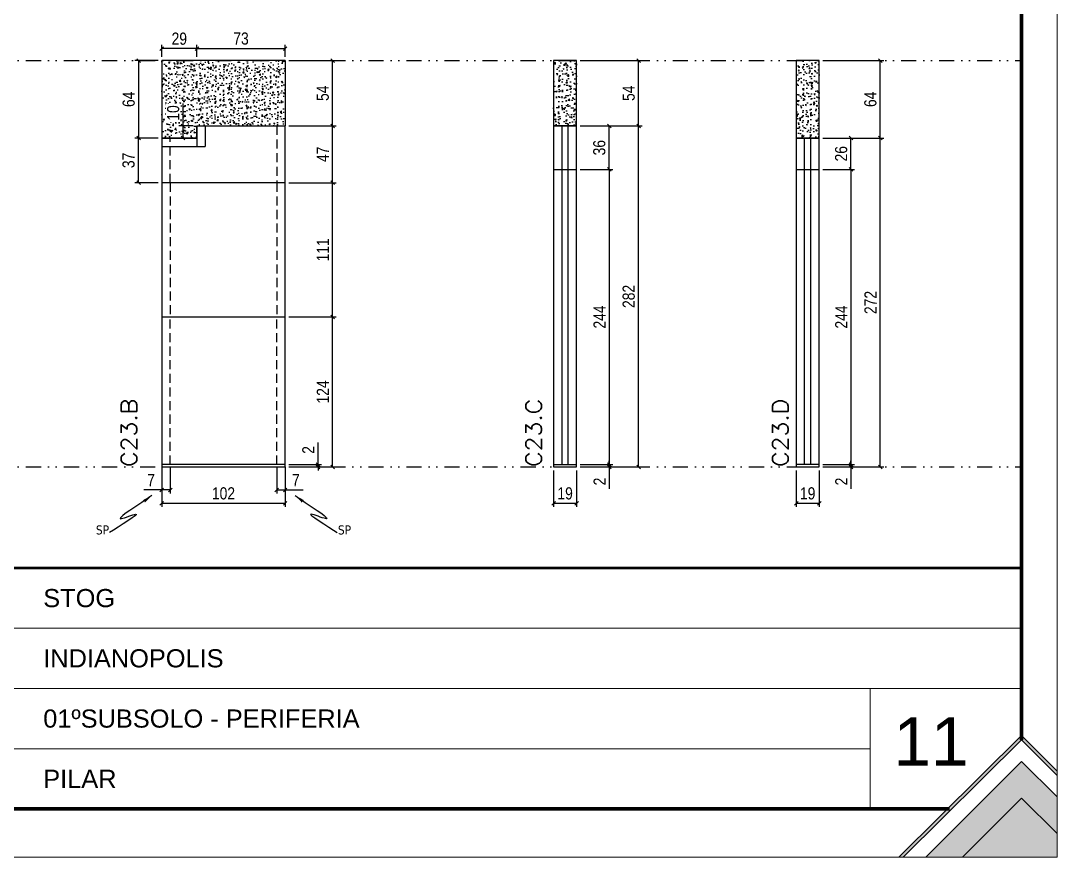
# Model space of a CAD drawing. Extents: x 71 to 6311, y -2991 to 2643.
# Drawn here: x 3870 to 4726, y -1841 to -1150 of the extents above; entities that cross this region are included whole.
import ezdxf
from ezdxf.enums import TextEntityAlignment as Align

# ---------------------------------------------------------------- set-up
doc = ezdxf.new("R2010")
doc.units = 0
for name, pattern in [('CONTINUO', [0]), ('DIVIDE2', [0.625, 0.25, -0.125, 0, -0.125, 0, -0.125]), ('HIDDEN', [0.375, 0.25, -0.125])]:
    doc.linetypes.add(name, pattern=pattern)
for name, color, linetype in [('00 - FELIPE', 2, 'Continuous'), ('COTA', 241, 'Continuous'), ('Nível', 160, 'Continuous'), ('Painéis', 200, 'Continuous'), ('SARR_2.2x7', 40, 'Continuous'), ('TEXTO', 3, 'Continuous')]:
    doc.layers.add(name, color=color, linetype=linetype)
doc.layers.add('Folhas', color=255, linetype='Continuous', lineweight=9)
doc.layers.add('Texto Seção', color=7, linetype='Continuous', lineweight=15)
doc.styles.add('ARIAL', font='arial.ttf')
doc.styles.add('COTA TECNICA', font='techl___.ttf', dxfattribs={"height": 10})
doc.styles.add('COTA TECNICA-50', font='techl___.ttf', dxfattribs={"height": 10})
doc.styles.add('REGUA-120', font='ROMANS.shx', dxfattribs={"height": 15})
doc.styles.get("Standard").update_dxf_attribs({"font": 'arial.ttf'})
doc.dimstyles.new('COTA PAINEL-50', dxfattribs={"dimtxt": 10, "dimasz": 3, "dimexe": 3, "dimexo": 3, "dimgap": 3, "dimtad": 1, "dimdec": 1, "dimzin": 9, "dimdsep": 46, "dimtxsty": 'COTA TECNICA-50', "dimblk1": 'OBLIQUE', "dimblk2": 'OBLIQUE', "dimsah": 1, "dimcen": 0.9, "dimclrd": 4, "dimclre": 4, "dimclrt": 240, "dimadec": 1, "dimazin": 3, "dimtfac": 1, "dimtdec": 1, "dimtmove": 0, "dimatfit": 3, "dimfxl": 1, "dimtolj": 1, "dimtzin": 12, "dimarcsym": 0})
doc.dimstyles.new('PAINEL', dxfattribs={"dimtxt": 10, "dimasz": 3, "dimexe": 3, "dimexo": 3, "dimgap": 3, "dimtad": 1, "dimdec": 1, "dimzin": 12, "dimdsep": 46, "dimtxsty": 'COTA TECNICA', "dimblk1": 'OBLIQUE', "dimblk2": 'OBLIQUE', "dimsah": 1, "dimcen": 0.9, "dimclrd": 4, "dimclre": 4, "dimclrt": 240, "dimadec": 1, "dimazin": 3, "dimtfac": 1, "dimtdec": 1, "dimtmove": 0, "dimatfit": 3, "dimfxl": 1, "dimtolj": 1, "dimtzin": 12, "dimarcsym": 0})
doc.dimstyles.new('PAINEL-NOVA', dxfattribs={"dimtxt": 10, "dimasz": 3, "dimexe": 3, "dimexo": 3, "dimgap": 3, "dimtad": 1, "dimdec": 1, "dimzin": 12, "dimdsep": 46, "dimtxsty": 'COTA TECNICA', "dimblk1": 'OBLIQUE', "dimblk2": 'OBLIQUE', "dimsah": 1, "dimcen": 0.9, "dimclrd": 4, "dimclre": 4, "dimclrt": 240, "dimadec": 1, "dimazin": 3, "dimtfac": 1, "dimtdec": 1, "dimtix": 1, "dimtmove": 0, "dimatfit": 3, "dimfxl": 1, "dimtolj": 1, "dimtzin": 12, "dimarcsym": 0})
doc.dimstyles.get("Standard").update_dxf_attribs({"dimtxt": 0.18, "dimasz": 0.18, "dimexe": 0.18, "dimexo": 0.0625, "dimgap": 0.09, "dimtad": 0, "dimtih": 1, "dimtoh": 1, "dimdec": 4, "dimzin": 0, "dimdsep": 46, "dimtxsty": 'Standard', "dimcen": 0.09, "dimadec": 0, "dimazin": 0, "dimtfac": 1, "dimtdec": 4, "dimtofl": 0, "dimtmove": 0, "dimatfit": 3, "dimfxl": 1, "dimtolj": 1, "dimtzin": 0, "dimarcsym": 0})

# ---------------------------------------------------------------- blocks, each defined once
blk = doc.blocks.new('9999999999')
at = {"transparency": 33554687}
h = blk.add_hatch(color=30, dxfattribs=at)
h.dxf.hatch_style = 1
h.paths.add_polyline_path([(1357.72, 0), (1354.03, 0), (1455.46, 100.67), (1485, 71.32), (1485, 67.65), (1455.46, 97.01)])
at = {"true_color": 0x000000, "transparency": 33554687}
h = blk.add_hatch(color=18, dxfattribs=at)
h.dxf.hatch_style = 1
h.paths.add_polyline_path([(1406.56, 0), (1376.24, 0), (1455.46, 79.22), (1485, 49.87), (1485, 19.64), (1455.51, 48.94)])
at = {"true_color": 0xff7f00, "transparency": 33554687}
h = blk.add_hatch(color=30, dxfattribs=at)
h.dxf.hatch_style = 1
h.paths.add_polyline_path([(1485, 19.64), (1485, 0), (1406.56, 0), (1455.51, 48.94)])
at = {"color": 30, "linetype": 'CONTINUO'}
for p, q in [((396.92, 189.43), (1455.46, 189.43)), ((396.92, 139.62), (1455.46, 139.62)), ((1330.41, 139.62), (1330.41, 40)), ((396.92, 89.81), (1330.41, 89.81))]:
    blk.add_line(p, q, dxfattribs=at)
at = {"color": 30, "linetype": 'CONTINUO', "const_width": 2}
blk.add_lwpolyline([(1455.46, 97.01), (1455.46, 239.24), (50, 239.24), (50, 40), (1396.18, 40)], dxfattribs=at)
at = {"color": 30, "transparency": 33554687}
for points in [[(1485, 71.32), (1455.46, 100.67), (1354.03, 0)], [(1485, 67.65), (1455.46, 97.01), (1357.72, 0)], [(1376.24, 0), (1455.46, 79.22), (1485, 49.87)], [(1406.56, 0), (1455.51, 48.94), (1485, 19.64)]]:
    blk.add_lwpolyline(points, dxfattribs=at)
at = {"layer": 'Folhas'}
blk.add_lwpolyline([(0, 0), (1485, 0), (1485, 1050), (0, 1050)], close=True, dxfattribs=at)
at = {"layer": 'Folhas', "color": 30, "const_width": 3}
for points in [[(1396.18, 1010), (50, 1010), (50, 40), (1396.18, 40)], [(1455.46, 97.01), (1455.46, 952.99)]]:
    blk.add_lwpolyline(points, dxfattribs=at)
at = {"layer": 'TEXTO', "color": 7, "linetype": 'Continuous', "ltscale": 5, "style": 'ARIAL'}
for s, p in [('STOG', (646.92, 214.34)), ('INDIANOPOLIS', (646.92, 164.53)), ('01ºSUBSOLO - PERIFERIA', (646.92, 114.72)), ('PILAR', (646.92, 64.91))]:
    blk.add_text(s, height=15, dxfattribs=at).set_placement(p, align=Align.MIDDLE_LEFT)
blk = doc.blocks.new('_Oblique')
at = {"color": 0, "linetype": 'ByBlock', "lineweight": -2}
blk.add_line((-0.5, -0.5), (0.5, 0.5), dxfattribs=at)
blk = doc.blocks.new('*D273')
at = {"layer": 'COTA', "color": 4, "linetype": 'Continuous', "lineweight": -2, "ltscale": 30, "transparency": 16777216}
for p, q in [((4332.23, -1272.71), (4359.22, -1272.71)), ((4356.22, -1272.71), (4356.22, -1516.71)), ((4332.23, -1516.71), (4359.22, -1516.71))]:
    blk.add_line(p, q, dxfattribs=at)
at = {"layer": 'Defpoints', "color": 0, "linetype": 'Continuous', "ltscale": 30, "transparency": 16777216}
for p in [(4329.23, -1272.71), (4329.23, -1516.71), (4356.22, -1516.71)]:
    blk.add_point(p, dxfattribs=at)
at = {"layer": 'COTA', "color": 4, "linetype": 'Continuous', "lineweight": -2, "ltscale": 30, "transparency": 16777216, "xscale": 3, "yscale": 3, "zscale": 3}
for p, rotation in [((4356.22, -1272.71), 90), ((4356.22, -1516.71), 270)]:
    blk.add_blockref('_Oblique', p, dxfattribs=dict(at, rotation=rotation))
at = {"layer": 'COTA', "color": 240, "linetype": 'Continuous', "ltscale": 30, "transparency": 16777216, "insert": (4348.15, -1394.71), "char_height": 10, "attachment_point": 5, "rotation": 90, "style": 'COTA TECNICA'}
blk.add_mtext('\\A1;244', dxfattribs=at)
blk = doc.blocks.new('*D274')
at = {"layer": 'COTA', "color": 4, "linetype": 'Continuous', "lineweight": -2, "ltscale": 30, "transparency": 16777216}
for p, q in [((4332.23, -1236.71), (4359.22, -1236.71)), ((4356.22, -1272.71), (4356.22, -1236.71)), ((4332.23, -1272.71), (4359.22, -1272.71))]:
    blk.add_line(p, q, dxfattribs=at)
at = {"layer": 'Defpoints', "color": 0, "linetype": 'Continuous', "ltscale": 30, "transparency": 16777216}
for p in [(4329.23, -1236.71), (4356.22, -1236.71), (4329.23, -1272.71)]:
    blk.add_point(p, dxfattribs=at)
at = {"layer": 'COTA', "color": 4, "linetype": 'Continuous', "lineweight": -2, "ltscale": 30, "transparency": 16777216, "xscale": 3, "yscale": 3, "zscale": 3}
for p, rotation in [((4356.22, -1236.71), 90), ((4356.22, -1272.71), 270)]:
    blk.add_blockref('_Oblique', p, dxfattribs=dict(at, rotation=rotation))
at = {"layer": 'COTA', "color": 240, "linetype": 'Continuous', "ltscale": 30, "transparency": 16777216, "insert": (4348, -1254.71), "char_height": 10, "attachment_point": 5, "rotation": 90, "style": 'COTA TECNICA'}
blk.add_mtext('\\A1;36', dxfattribs=at)
blk = doc.blocks.new('*D275')
at = {"layer": 'COTA', "color": 4, "linetype": 'Continuous', "lineweight": -2, "ltscale": 30, "transparency": 16777216}
for p, q in [((4532.7, -1272.71), (4558.99, -1272.71)), ((4555.99, -1272.71), (4555.99, -1516.71)), ((4532.7, -1516.71), (4558.99, -1516.71))]:
    blk.add_line(p, q, dxfattribs=at)
at = {"layer": 'Defpoints', "color": 0, "linetype": 'Continuous', "ltscale": 30, "transparency": 16777216}
for p in [(4529.7, -1272.71), (4529.7, -1516.71), (4555.99, -1516.71)]:
    blk.add_point(p, dxfattribs=at)
at = {"layer": 'COTA', "color": 4, "linetype": 'Continuous', "lineweight": -2, "ltscale": 30, "transparency": 16777216, "xscale": 3, "yscale": 3, "zscale": 3}
for p, rotation in [((4555.99, -1272.71), 90), ((4555.99, -1516.71), 270)]:
    blk.add_blockref('_Oblique', p, dxfattribs=dict(at, rotation=rotation))
at = {"layer": 'COTA', "color": 240, "linetype": 'Continuous', "ltscale": 30, "transparency": 16777216, "insert": (4547.91, -1394.71), "char_height": 10, "attachment_point": 5, "rotation": 90, "style": 'COTA TECNICA'}
blk.add_mtext('\\A1;244', dxfattribs=at)
blk = doc.blocks.new('*D276')
at = {"layer": 'COTA', "color": 4, "linetype": 'Continuous', "lineweight": -2, "ltscale": 30, "transparency": 16777216}
for p, q in [((4532.7, -1246.71), (4558.99, -1246.71)), ((4555.99, -1272.71), (4555.99, -1246.71)), ((4532.7, -1272.71), (4558.99, -1272.71))]:
    blk.add_line(p, q, dxfattribs=at)
at = {"layer": 'Defpoints', "color": 0, "linetype": 'Continuous', "ltscale": 30, "transparency": 16777216}
for p in [(4529.7, -1246.71), (4555.99, -1246.71), (4529.7, -1272.71)]:
    blk.add_point(p, dxfattribs=at)
at = {"layer": 'COTA', "color": 4, "linetype": 'Continuous', "lineweight": -2, "ltscale": 30, "transparency": 16777216, "xscale": 3, "yscale": 3, "zscale": 3}
for p, rotation in [((4555.99, -1246.71), 90), ((4555.99, -1272.71), 270)]:
    blk.add_blockref('_Oblique', p, dxfattribs=dict(at, rotation=rotation))
at = {"layer": 'COTA', "color": 240, "linetype": 'Continuous', "ltscale": 30, "transparency": 16777216, "insert": (4547.88, -1259.71), "char_height": 10, "attachment_point": 5, "rotation": 90, "style": 'COTA TECNICA'}
blk.add_mtext('\\A1;26', dxfattribs=at)
blk = doc.blocks.new('*D283')
at = {"layer": 'COTA', "color": 4, "linetype": 'Continuous', "lineweight": -2, "ltscale": 30, "transparency": 16777216}
for p, q in [((4115.49, -1516.71), (4115.49, -1498.6)), ((4091.35, -1516.71), (4118.49, -1516.71)), ((4091.35, -1518.71), (4118.49, -1518.71)), ((4115.49, -1518.71), (4115.49, -1516.71)), ((4115.49, -1518.71), (4115.49, -1521.71))]:
    blk.add_line(p, q, dxfattribs=at)
at = {"layer": 'Defpoints', "color": 0, "linetype": 'Continuous', "ltscale": 30, "transparency": 16777216}
for p in [(4088.35, -1516.71), (4088.35, -1518.71), (4115.49, -1516.71)]:
    blk.add_point(p, dxfattribs=at)
at = {"layer": 'COTA', "color": 4, "linetype": 'Continuous', "lineweight": -2, "ltscale": 30, "transparency": 16777216, "xscale": 3, "yscale": 3, "zscale": 3}
for p, rotation in [((4115.49, -1516.71), 270), ((4115.49, -1518.71), 90)]:
    blk.add_blockref('_Oblique', p, dxfattribs=dict(at, rotation=rotation))
at = {"layer": 'COTA', "color": 240, "linetype": 'Continuous', "ltscale": 30, "transparency": 16777216, "insert": (4107.49, -1504.65), "char_height": 10, "attachment_point": 5, "rotation": 90, "style": 'COTA TECNICA'}
blk.add_mtext('\\A1;2', dxfattribs=at)
blk = doc.blocks.new('*D284')
at = {"layer": 'COTA', "color": 4, "linetype": 'Continuous', "lineweight": -2, "ltscale": 30, "transparency": 16777216}
for p, q in [((4091.35, -1283.71), (4130.55, -1283.71)), ((4127.55, -1394.71), (4127.55, -1283.71)), ((4091.35, -1394.71), (4130.55, -1394.71))]:
    blk.add_line(p, q, dxfattribs=at)
at = {"layer": 'Defpoints', "color": 0, "linetype": 'Continuous', "ltscale": 30, "transparency": 16777216}
for p in [(4088.35, -1283.71), (4127.55, -1283.71), (4088.35, -1394.71)]:
    blk.add_point(p, dxfattribs=at)
at = {"layer": 'COTA', "color": 4, "linetype": 'Continuous', "lineweight": -2, "ltscale": 30, "transparency": 16777216, "xscale": 3, "yscale": 3, "zscale": 3}
for p, rotation in [((4127.55, -1283.71), 90), ((4127.55, -1394.71), 270)]:
    blk.add_blockref('_Oblique', p, dxfattribs=dict(at, rotation=rotation))
at = {"layer": 'COTA', "color": 240, "linetype": 'Continuous', "ltscale": 30, "transparency": 16777216, "insert": (4119.49, -1339.21), "char_height": 10, "attachment_point": 5, "rotation": 90, "style": 'COTA TECNICA'}
blk.add_mtext('\\A1;111', dxfattribs=at)
blk = doc.blocks.new('*D285')
at = {"layer": 'COTA', "color": 4, "linetype": 'Continuous', "lineweight": -2, "ltscale": 30, "transparency": 16777216}
for p, q in [((4091.35, -1182.71), (4130.55, -1182.71)), ((4127.55, -1236.71), (4127.55, -1182.71)), ((4091.35, -1236.71), (4130.55, -1236.71))]:
    blk.add_line(p, q, dxfattribs=at)
at = {"layer": 'Defpoints', "color": 0, "linetype": 'Continuous', "ltscale": 30, "transparency": 16777216}
for p in [(4088.35, -1182.71), (4127.55, -1182.71), (4088.35, -1236.71)]:
    blk.add_point(p, dxfattribs=at)
at = {"layer": 'COTA', "color": 4, "linetype": 'Continuous', "lineweight": -2, "ltscale": 30, "transparency": 16777216, "xscale": 3, "yscale": 3, "zscale": 3}
for p, rotation in [((4127.55, -1182.71), 90), ((4127.55, -1236.71), 270)]:
    blk.add_blockref('_Oblique', p, dxfattribs=dict(at, rotation=rotation))
at = {"layer": 'COTA', "color": 240, "linetype": 'Continuous', "ltscale": 30, "transparency": 16777216, "insert": (4119.44, -1209.71), "char_height": 10, "attachment_point": 5, "rotation": 90, "style": 'COTA TECNICA'}
blk.add_mtext('\\A1;54', dxfattribs=at)
blk = doc.blocks.new('*D286')
at = {"layer": 'COTA', "color": 4, "linetype": 'Continuous', "lineweight": -2, "ltscale": 30, "transparency": 16777216}
for p, q in [((4091.35, -1394.71), (4130.55, -1394.71)), ((4127.55, -1518.71), (4127.55, -1394.71)), ((4091.35, -1518.71), (4130.55, -1518.71))]:
    blk.add_line(p, q, dxfattribs=at)
at = {"layer": 'Defpoints', "color": 0, "linetype": 'Continuous', "ltscale": 30, "transparency": 16777216}
for p in [(4088.35, -1394.71), (4127.55, -1394.71), (4088.35, -1518.71)]:
    blk.add_point(p, dxfattribs=at)
at = {"layer": 'COTA', "color": 4, "linetype": 'Continuous', "lineweight": -2, "ltscale": 30, "transparency": 16777216, "xscale": 3, "yscale": 3, "zscale": 3}
for p, rotation in [((4127.55, -1394.71), 90), ((4127.55, -1518.71), 270)]:
    blk.add_blockref('_Oblique', p, dxfattribs=dict(at, rotation=rotation))
at = {"layer": 'COTA', "color": 240, "linetype": 'Continuous', "ltscale": 30, "transparency": 16777216, "insert": (4119.48, -1456.71), "char_height": 10, "attachment_point": 5, "rotation": 90, "style": 'COTA TECNICA'}
blk.add_mtext('\\A1;124', dxfattribs=at)
blk = doc.blocks.new('*D287')
at = {"layer": 'COTA', "color": 4, "linetype": 'Continuous', "lineweight": -2, "ltscale": 30, "transparency": 16777216}
for p, q in [((3986.35, -1521.71), (3986.35, -1551.71)), ((4088.35, -1521.71), (4088.35, -1551.71)), ((3986.35, -1548.71), (4088.35, -1548.71))]:
    blk.add_line(p, q, dxfattribs=at)
at = {"layer": 'Defpoints', "color": 0, "linetype": 'Continuous', "ltscale": 30, "transparency": 16777216}
for p in [(3986.35, -1518.71), (4088.35, -1518.71), (4088.35, -1548.71)]:
    blk.add_point(p, dxfattribs=at)
at = {"layer": 'COTA', "color": 4, "linetype": 'Continuous', "lineweight": -2, "ltscale": 30, "transparency": 16777216, "xscale": 3, "yscale": 3, "zscale": 3, "rotation": 180}
blk.add_blockref('_Oblique', (3986.35, -1548.71), dxfattribs=at)
at = {"layer": 'COTA', "color": 4, "linetype": 'Continuous', "lineweight": -2, "ltscale": 30, "transparency": 16777216, "xscale": 3, "yscale": 3, "zscale": 3}
blk.add_blockref('_Oblique', (4088.35, -1548.71), dxfattribs=at)
at = {"layer": 'COTA', "color": 240, "linetype": 'Continuous', "ltscale": 30, "transparency": 16777216, "insert": (4037.35, -1540.61), "char_height": 10, "attachment_point": 5, "style": 'COTA TECNICA'}
blk.add_mtext('\\A1;102', dxfattribs=at)
blk = doc.blocks.new('*D149')
at = {"layer": 'COTA', "color": 4, "linetype": 'ByBlock', "lineweight": -2, "transparency": 16777216}
for p, q in [((4967.62, 7361.82), (4967.62, 7339.8)), ((4974.62, 7361.82), (4974.62, 7339.8)), ((4967.62, 7342.8), (4952.89, 7342.8)), ((4974.62, 7342.8), (4967.62, 7342.8))]:
    blk.add_line(p, q, dxfattribs=at)
at = {"layer": 'Defpoints', "color": 0, "linetype": 'ByBlock', "transparency": 16777216}
for p in [(4967.62, 7364.82), (4974.62, 7364.82), (4967.62, 7342.8)]:
    blk.add_point(p, dxfattribs=at)
at = {"layer": 'COTA', "color": 4, "linetype": 'ByBlock', "lineweight": -2, "transparency": 16777216, "xscale": 3, "yscale": 3, "zscale": 3, "rotation": 180}
blk.add_blockref('_Oblique', (4967.62, 7342.8), dxfattribs=at)
at = {"layer": 'COTA', "color": 4, "linetype": 'ByBlock', "lineweight": -2, "transparency": 16777216, "xscale": 3, "yscale": 3, "zscale": 3}
blk.add_blockref('_Oblique', (4974.62, 7342.8), dxfattribs=at)
at = {"layer": 'COTA', "color": 240, "linetype": 'ByBlock', "transparency": 16777216, "insert": (4958.75, 7350.87), "char_height": 10, "attachment_point": 5, "style": 'COTA TECNICA'}
blk.add_mtext('\\A1;7', dxfattribs=at)
blk = doc.blocks.new('*D151')
at = {"layer": 'COTA', "color": 4, "linetype": 'ByBlock', "lineweight": -2, "transparency": 16777216}
for p, q in [((131596.05, 29930.75), (131596.05, 29908.67)), ((131603.05, 29930.68), (131603.05, 29908.67)), ((131596.05, 29911.67), (131603.05, 29911.67)), ((131603.05, 29911.67), (131617.78, 29911.67))]:
    blk.add_line(p, q, dxfattribs=at)
at = {"layer": 'Defpoints', "color": 0, "linetype": 'ByBlock', "transparency": 16777216}
for p in [(131596.05, 29933.75), (131603.05, 29933.68), (131603.05, 29911.67)]:
    blk.add_point(p, dxfattribs=at)
at = {"layer": 'COTA', "color": 4, "linetype": 'ByBlock', "lineweight": -2, "transparency": 16777216, "xscale": 3, "yscale": 3, "zscale": 3, "rotation": 180}
blk.add_blockref('_Oblique', (131596.05, 29911.67), dxfattribs=at)
at = {"layer": 'COTA', "color": 4, "linetype": 'ByBlock', "lineweight": -2, "transparency": 16777216, "xscale": 3, "yscale": 3, "zscale": 3}
blk.add_blockref('_Oblique', (131603.05, 29911.67), dxfattribs=at)
at = {"layer": 'COTA', "color": 240, "linetype": 'ByBlock', "transparency": 16777216, "insert": (131611.91, 29919.74), "char_height": 10, "attachment_point": 5, "style": 'COTA TECNICA'}
blk.add_mtext('\\A1;7', dxfattribs=at)
blk = doc.blocks.new('*D288')
at = {"layer": 'COTA', "color": 4, "linetype": 'Continuous', "lineweight": -2, "ltscale": 30, "transparency": 16777216}
for p, q in [((4356.22, -1516.71), (4356.22, -1513.71)), ((4332.23, -1516.71), (4359.22, -1516.71)), ((4332.23, -1518.71), (4359.22, -1518.71)), ((4356.22, -1516.71), (4356.22, -1518.71)), ((4356.22, -1518.71), (4356.22, -1536.82))]:
    blk.add_line(p, q, dxfattribs=at)
at = {"layer": 'Defpoints', "color": 0, "linetype": 'Continuous', "ltscale": 30, "transparency": 16777216}
for p in [(4329.23, -1516.71), (4329.23, -1518.71), (4356.22, -1516.71)]:
    blk.add_point(p, dxfattribs=at)
at = {"layer": 'COTA', "color": 4, "linetype": 'Continuous', "lineweight": -2, "ltscale": 30, "transparency": 16777216, "xscale": 3, "yscale": 3, "zscale": 3}
for p, rotation in [((4356.22, -1516.71), 270), ((4356.22, -1518.71), 90)]:
    blk.add_blockref('_Oblique', p, dxfattribs=dict(at, rotation=rotation))
at = {"layer": 'COTA', "color": 240, "linetype": 'Continuous', "ltscale": 30, "transparency": 16777216, "insert": (4348.22, -1530.77), "char_height": 10, "attachment_point": 5, "rotation": 90, "style": 'COTA TECNICA'}
blk.add_mtext('\\A1;2', dxfattribs=at)
blk = doc.blocks.new('*D289')
at = {"layer": 'COTA', "color": 4, "linetype": 'Continuous', "lineweight": -2, "ltscale": 30, "transparency": 16777216}
for p, q in [((4332.23, -1236.71), (4383.39, -1236.71)), ((4380.39, -1518.71), (4380.39, -1236.71)), ((4332.23, -1518.71), (4383.39, -1518.71))]:
    blk.add_line(p, q, dxfattribs=at)
at = {"layer": 'Defpoints', "color": 0, "linetype": 'Continuous', "ltscale": 30, "transparency": 16777216}
for p in [(4329.23, -1236.71), (4380.39, -1236.71), (4329.23, -1518.71)]:
    blk.add_point(p, dxfattribs=at)
at = {"layer": 'COTA', "color": 4, "linetype": 'Continuous', "lineweight": -2, "ltscale": 30, "transparency": 16777216, "xscale": 3, "yscale": 3, "zscale": 3}
for p, rotation in [((4380.39, -1236.71), 90), ((4380.39, -1518.71), 270)]:
    blk.add_blockref('_Oblique', p, dxfattribs=dict(at, rotation=rotation))
at = {"layer": 'COTA', "color": 240, "linetype": 'Continuous', "ltscale": 30, "transparency": 16777216, "insert": (4372.3, -1377.71), "char_height": 10, "attachment_point": 5, "rotation": 90, "style": 'COTA TECNICA'}
blk.add_mtext('\\A1;282', dxfattribs=at)
blk = doc.blocks.new('*D290')
at = {"layer": 'COTA', "color": 4, "linetype": 'Continuous', "lineweight": -2, "ltscale": 30, "transparency": 16777216}
for p, q in [((4332.23, -1182.71), (4383.39, -1182.71)), ((4380.39, -1236.71), (4380.39, -1182.71)), ((4332.23, -1236.71), (4383.39, -1236.71))]:
    blk.add_line(p, q, dxfattribs=at)
at = {"layer": 'Defpoints', "color": 0, "linetype": 'Continuous', "ltscale": 30, "transparency": 16777216}
for p in [(4329.23, -1182.71), (4380.39, -1182.71), (4329.23, -1236.71)]:
    blk.add_point(p, dxfattribs=at)
at = {"layer": 'COTA', "color": 4, "linetype": 'Continuous', "lineweight": -2, "ltscale": 30, "transparency": 16777216, "xscale": 3, "yscale": 3, "zscale": 3}
for p, rotation in [((4380.39, -1182.71), 90), ((4380.39, -1236.71), 270)]:
    blk.add_blockref('_Oblique', p, dxfattribs=dict(at, rotation=rotation))
at = {"layer": 'COTA', "color": 240, "linetype": 'Continuous', "ltscale": 30, "transparency": 16777216, "insert": (4372.28, -1209.71), "char_height": 10, "attachment_point": 5, "rotation": 90, "style": 'COTA TECNICA'}
blk.add_mtext('\\A1;54', dxfattribs=at)
blk = doc.blocks.new('*D291')
at = {"layer": 'COTA', "color": 4, "linetype": 'Continuous', "lineweight": -2, "ltscale": 30, "transparency": 16777216}
for p, q in [((4310.23, -1521.71), (4310.23, -1551.71)), ((4329.23, -1521.71), (4329.23, -1551.71)), ((4310.23, -1548.71), (4329.23, -1548.71))]:
    blk.add_line(p, q, dxfattribs=at)
at = {"layer": 'Defpoints', "color": 0, "linetype": 'Continuous', "ltscale": 30, "transparency": 16777216}
for p in [(4310.23, -1518.71), (4329.23, -1518.71), (4329.23, -1548.71)]:
    blk.add_point(p, dxfattribs=at)
at = {"layer": 'COTA', "color": 4, "linetype": 'Continuous', "lineweight": -2, "ltscale": 30, "transparency": 16777216, "xscale": 3, "yscale": 3, "zscale": 3, "rotation": 180}
blk.add_blockref('_Oblique', (4310.23, -1548.71), dxfattribs=at)
at = {"layer": 'COTA', "color": 4, "linetype": 'Continuous', "lineweight": -2, "ltscale": 30, "transparency": 16777216, "xscale": 3, "yscale": 3, "zscale": 3}
blk.add_blockref('_Oblique', (4329.23, -1548.71), dxfattribs=at)
at = {"layer": 'COTA', "color": 240, "linetype": 'Continuous', "ltscale": 30, "transparency": 16777216, "insert": (4319.73, -1540.62), "char_height": 10, "attachment_point": 5, "style": 'COTA TECNICA'}
blk.add_mtext('\\A1;19', dxfattribs=at)
blk = doc.blocks.new('*D292')
at = {"layer": 'COTA', "color": 4, "linetype": 'Continuous', "lineweight": -2, "ltscale": 30, "transparency": 16777216}
for p, q in [((4555.99, -1516.71), (4555.99, -1513.71)), ((4532.7, -1516.71), (4558.99, -1516.71)), ((4532.7, -1518.71), (4558.99, -1518.71)), ((4555.99, -1516.71), (4555.99, -1518.71)), ((4555.99, -1518.71), (4555.99, -1536.82))]:
    blk.add_line(p, q, dxfattribs=at)
at = {"layer": 'Defpoints', "color": 0, "linetype": 'Continuous', "ltscale": 30, "transparency": 16777216}
for p in [(4529.7, -1516.71), (4529.7, -1518.71), (4555.99, -1516.71)]:
    blk.add_point(p, dxfattribs=at)
at = {"layer": 'COTA', "color": 4, "linetype": 'Continuous', "lineweight": -2, "ltscale": 30, "transparency": 16777216, "xscale": 3, "yscale": 3, "zscale": 3}
for p, rotation in [((4555.99, -1516.71), 270), ((4555.99, -1518.71), 90)]:
    blk.add_blockref('_Oblique', p, dxfattribs=dict(at, rotation=rotation))
at = {"layer": 'COTA', "color": 240, "linetype": 'Continuous', "ltscale": 30, "transparency": 16777216, "insert": (4547.99, -1530.77), "char_height": 10, "attachment_point": 5, "rotation": 90, "style": 'COTA TECNICA'}
blk.add_mtext('\\A1;2', dxfattribs=at)
blk = doc.blocks.new('*D293')
at = {"layer": 'COTA', "color": 4, "linetype": 'Continuous', "lineweight": -2, "ltscale": 30, "transparency": 16777216}
for p, q in [((4532.7, -1246.71), (4583.15, -1246.71)), ((4580.15, -1518.71), (4580.15, -1246.71)), ((4532.7, -1518.71), (4583.15, -1518.71))]:
    blk.add_line(p, q, dxfattribs=at)
at = {"layer": 'Defpoints', "color": 0, "linetype": 'Continuous', "ltscale": 30, "transparency": 16777216}
for p in [(4529.7, -1246.71), (4580.15, -1246.71), (4529.7, -1518.71)]:
    blk.add_point(p, dxfattribs=at)
at = {"layer": 'COTA', "color": 4, "linetype": 'Continuous', "lineweight": -2, "ltscale": 30, "transparency": 16777216, "xscale": 3, "yscale": 3, "zscale": 3}
for p, rotation in [((4580.15, -1246.71), 90), ((4580.15, -1518.71), 270)]:
    blk.add_blockref('_Oblique', p, dxfattribs=dict(at, rotation=rotation))
at = {"layer": 'COTA', "color": 240, "linetype": 'Continuous', "ltscale": 30, "transparency": 16777216, "insert": (4572.08, -1382.71), "char_height": 10, "attachment_point": 5, "rotation": 90, "style": 'COTA TECNICA'}
blk.add_mtext('\\A1;272', dxfattribs=at)
blk = doc.blocks.new('*D294')
at = {"layer": 'COTA', "color": 4, "linetype": 'Continuous', "lineweight": -2, "ltscale": 30, "transparency": 16777216}
for p, q in [((4532.7, -1182.71), (4583.15, -1182.71)), ((4580.15, -1246.71), (4580.15, -1182.71)), ((4532.7, -1246.71), (4583.15, -1246.71))]:
    blk.add_line(p, q, dxfattribs=at)
at = {"layer": 'Defpoints', "color": 0, "linetype": 'Continuous', "ltscale": 30, "transparency": 16777216}
for p in [(4529.7, -1182.71), (4580.15, -1182.71), (4529.7, -1246.71)]:
    blk.add_point(p, dxfattribs=at)
at = {"layer": 'COTA', "color": 4, "linetype": 'Continuous', "lineweight": -2, "ltscale": 30, "transparency": 16777216, "xscale": 3, "yscale": 3, "zscale": 3}
for p, rotation in [((4580.15, -1182.71), 90), ((4580.15, -1246.71), 270)]:
    blk.add_blockref('_Oblique', p, dxfattribs=dict(at, rotation=rotation))
at = {"layer": 'COTA', "color": 240, "linetype": 'Continuous', "ltscale": 30, "transparency": 16777216, "insert": (4572.05, -1214.71), "char_height": 10, "attachment_point": 5, "rotation": 90, "style": 'COTA TECNICA'}
blk.add_mtext('\\A1;64', dxfattribs=at)
blk = doc.blocks.new('*D295')
at = {"layer": 'COTA', "color": 4, "linetype": 'Continuous', "lineweight": -2, "ltscale": 30, "transparency": 16777216}
for p, q in [((4510.7, -1521.71), (4510.7, -1551.71)), ((4529.7, -1521.71), (4529.7, -1551.71)), ((4510.7, -1548.71), (4529.7, -1548.71))]:
    blk.add_line(p, q, dxfattribs=at)
at = {"layer": 'Defpoints', "color": 0, "linetype": 'Continuous', "ltscale": 30, "transparency": 16777216}
for p in [(4510.7, -1518.71), (4529.7, -1518.71), (4529.7, -1548.71)]:
    blk.add_point(p, dxfattribs=at)
at = {"layer": 'COTA', "color": 4, "linetype": 'Continuous', "lineweight": -2, "ltscale": 30, "transparency": 16777216, "xscale": 3, "yscale": 3, "zscale": 3, "rotation": 180}
blk.add_blockref('_Oblique', (4510.7, -1548.71), dxfattribs=at)
at = {"layer": 'COTA', "color": 4, "linetype": 'Continuous', "lineweight": -2, "ltscale": 30, "transparency": 16777216, "xscale": 3, "yscale": 3, "zscale": 3}
blk.add_blockref('_Oblique', (4529.7, -1548.71), dxfattribs=at)
at = {"layer": 'COTA', "color": 240, "linetype": 'Continuous', "ltscale": 30, "transparency": 16777216, "insert": (4520.2, -1540.62), "char_height": 10, "attachment_point": 5, "style": 'COTA TECNICA'}
blk.add_mtext('\\A1;19', dxfattribs=at)
blk = doc.blocks.new('*D296')
at = {"layer": 'COTA', "color": 4, "linetype": 'Continuous', "lineweight": -2, "ltscale": 30, "transparency": 16777216}
for p, q in [((4015.35, -1179.71), (4015.35, -1169.71)), ((4015.35, -1172.71), (4088.35, -1172.71)), ((4088.35, -1179.71), (4088.35, -1169.71))]:
    blk.add_line(p, q, dxfattribs=at)
at = {"layer": 'Defpoints', "color": 0, "linetype": 'Continuous', "ltscale": 30, "transparency": 16777216}
for p in [(4088.35, -1172.71), (4015.35, -1182.71), (4088.35, -1182.71)]:
    blk.add_point(p, dxfattribs=at)
at = {"layer": 'COTA', "color": 4, "linetype": 'Continuous', "lineweight": -2, "ltscale": 30, "transparency": 16777216, "xscale": 3, "yscale": 3, "zscale": 3, "rotation": 180}
blk.add_blockref('_Oblique', (4015.35, -1172.71), dxfattribs=at)
at = {"layer": 'COTA', "color": 4, "linetype": 'Continuous', "lineweight": -2, "ltscale": 30, "transparency": 16777216, "xscale": 3, "yscale": 3, "zscale": 3}
blk.add_blockref('_Oblique', (4088.35, -1172.71), dxfattribs=at)
at = {"layer": 'COTA', "color": 240, "linetype": 'Continuous', "ltscale": 30, "transparency": 16777216, "insert": (4051.85, -1164.49), "char_height": 10, "attachment_point": 5, "style": 'COTA TECNICA'}
blk.add_mtext('\\A1;73', dxfattribs=at)
blk = doc.blocks.new('*D443')
at = {"layer": '00 - FELIPE', "color": 4, "lineweight": -2, "transparency": 16777216}
for p, q in [((3986.35, -1179.71), (3986.35, -1169.71)), ((4015.35, -1172.71), (3986.35, -1172.71)), ((4015.35, -1179.71), (4015.35, -1169.71))]:
    blk.add_line(p, q, dxfattribs=at)
at = {"layer": 'Defpoints', "color": 0, "transparency": 16777216}
for p in [(3986.35, -1172.71), (3986.35, -1182.71), (4015.35, -1182.71)]:
    blk.add_point(p, dxfattribs=at)
at = {"layer": '00 - FELIPE', "color": 4, "lineweight": -2, "transparency": 16777216, "xscale": 3, "yscale": 3, "zscale": 3, "rotation": 180}
blk.add_blockref('_Oblique', (3986.35, -1172.71), dxfattribs=at)
at = {"layer": '00 - FELIPE', "color": 4, "lineweight": -2, "transparency": 16777216, "xscale": 3, "yscale": 3, "zscale": 3}
blk.add_blockref('_Oblique', (4015.35, -1172.71), dxfattribs=at)
at = {"layer": '00 - FELIPE', "color": 240, "transparency": 16777216, "insert": (4000.85, -1164.62), "char_height": 10, "attachment_point": 5, "style": 'COTA TECNICA'}
blk.add_mtext('\\A1;29', dxfattribs=at)
blk = doc.blocks.new('*D444')
at = {"layer": '00 - FELIPE', "color": 4, "lineweight": -2, "transparency": 16777216}
for p, q in [((3983.35, -1182.71), (3964.14, -1182.71)), ((3967.14, -1182.71), (3967.14, -1246.71)), ((3983.35, -1246.71), (3964.14, -1246.71))]:
    blk.add_line(p, q, dxfattribs=at)
at = {"layer": 'Defpoints', "color": 0, "transparency": 16777216}
for p in [(3986.35, -1182.71), (3967.14, -1246.71), (3986.35, -1246.71)]:
    blk.add_point(p, dxfattribs=at)
at = {"layer": '00 - FELIPE', "color": 4, "lineweight": -2, "transparency": 16777216, "xscale": 3, "yscale": 3, "zscale": 3}
for p, rotation in [((3967.14, -1182.71), 90), ((3967.14, -1246.71), 270)]:
    blk.add_blockref('_Oblique', p, dxfattribs=dict(at, rotation=rotation))
at = {"layer": '00 - FELIPE', "color": 240, "transparency": 16777216, "insert": (3959.04, -1214.71), "char_height": 10, "attachment_point": 5, "rotation": 90, "style": 'COTA TECNICA'}
blk.add_mtext('\\A1;64', dxfattribs=at)
blk = doc.blocks.new('*D445')
at = {"layer": '00 - FELIPE', "color": 4, "lineweight": -2, "transparency": 16777216}
for p, q in [((4091.35, -1236.71), (4130.55, -1236.71)), ((4127.55, -1283.71), (4127.55, -1236.71)), ((4091.35, -1283.71), (4130.55, -1283.71))]:
    blk.add_line(p, q, dxfattribs=at)
at = {"layer": 'Defpoints', "color": 0, "transparency": 16777216}
for p in [(4088.35, -1236.71), (4127.55, -1236.71), (4088.35, -1283.71)]:
    blk.add_point(p, dxfattribs=at)
at = {"layer": '00 - FELIPE', "color": 4, "lineweight": -2, "transparency": 16777216, "xscale": 3, "yscale": 3, "zscale": 3}
for p, rotation in [((4127.55, -1236.71), 90), ((4127.55, -1283.71), 270)]:
    blk.add_blockref('_Oblique', p, dxfattribs=dict(at, rotation=rotation))
at = {"layer": '00 - FELIPE', "color": 240, "transparency": 16777216, "insert": (4119.48, -1260.21), "char_height": 10, "attachment_point": 5, "rotation": 90, "style": 'COTA TECNICA'}
blk.add_mtext('\\A1;47', dxfattribs=at)
blk = doc.blocks.new('*D297')
at = {"layer": '00 - FELIPE', "color": 4, "lineweight": -2, "transparency": 16777216}
for p, q in [((3983.35, -1246.71), (3964.14, -1246.71)), ((3967.14, -1283.71), (3967.14, -1246.71)), ((3983.35, -1283.71), (3964.14, -1283.71))]:
    blk.add_line(p, q, dxfattribs=at)
at = {"layer": 'Defpoints', "color": 0, "transparency": 16777216}
for p in [(3967.14, -1246.71), (3986.35, -1246.71), (3986.35, -1283.71)]:
    blk.add_point(p, dxfattribs=at)
at = {"layer": '00 - FELIPE', "color": 4, "lineweight": -2, "transparency": 16777216, "xscale": 3, "yscale": 3, "zscale": 3}
for p, rotation in [((3967.14, -1246.71), 90), ((3967.14, -1283.71), 270)]:
    blk.add_blockref('_Oblique', p, dxfattribs=dict(at, rotation=rotation))
at = {"layer": '00 - FELIPE', "color": 240, "transparency": 16777216, "insert": (3958.92, -1265.21), "char_height": 10, "attachment_point": 5, "rotation": 90, "style": 'COTA TECNICA'}
blk.add_mtext('\\A1;37', dxfattribs=at)
blk = doc.blocks.new('*D490')
at = {"layer": 'COTA', "color": 4, "lineweight": -2, "transparency": 16777216}
for p, q in [((4003.92, -1236.71), (4003.92, -1218.28)), ((4012.35, -1236.71), (4000.92, -1236.71)), ((4003.92, -1246.71), (4003.92, -1236.71))]:
    blk.add_line(p, q, dxfattribs=at)
at = {"layer": 'Defpoints', "color": 0, "transparency": 16777216}
for p in [(4015.35, -1236.71), (4003.92, -1246.71)]:
    blk.add_point(p, dxfattribs=at)
at = {"layer": 'COTA', "color": 4, "lineweight": -2, "transparency": 16777216, "xscale": 3, "yscale": 3, "zscale": 3}
for p, rotation in [((4003.92, -1236.71), 90), ((4003.92, -1246.71), 270)]:
    blk.add_blockref('_Oblique', p, dxfattribs=dict(at, rotation=rotation))
at = {"layer": 'COTA', "color": 240, "transparency": 16777216, "insert": (3995.82, -1226), "char_height": 10, "attachment_point": 5, "rotation": 90, "style": 'COTA TECNICA-50', "bg_fill": 3, "box_fill_scale": 1.1, "bg_fill_color": 256, "bg_fill_true_color": 13158600, "bg_fill_transparency": 0}
blk.add_mtext('\\A1;10', dxfattribs=at)
at = {"layer": 'Defpoints', "color": 0, "transparency": 16777216}
blk.add_point((4003.92, -1236.71), dxfattribs=at)
blk = doc.blocks.new('SLIPTEE')
at = {"layer": 'TEXTO', "color": 0, "insert": (-49.02, -55.13), "char_height": 7.5, "attachment_point": 5}
blk.add_mtext('\\fTahoma|b0|i0|c0|p34;\\C4;SP', dxfattribs=at)
at = {"layer": 'COTA', "linetype": 'ByBlock'}
dim = blk.add_linear_dim(base=(0, -22.02), p1=(7, 0), p2=(0, 0), dimstyle='PAINEL-NOVA', override={"dimarcsym": 1}, dxfattribs=at)
dim.commit()
dim.dimension.update_dxf_attribs({"geometry": '*D149', "text_midpoint": (-8.87, -13.94), "insert": (-4967.62, -7364.82)})
at = {"layer": 'COTA', "path_type": 1}
blk.add_leader([(-8.21, -26.55), (-33.31, -45.71), (-21.61, -42.03), (-43.08, -57.3)], dimstyle='Standard', override={"dimasz": 8}, dxfattribs=at)
blk = doc.blocks.new('sliptD')
at = {"layer": 'TEXTO', "color": 0, "insert": (49.02, -55.13), "char_height": 7.5, "attachment_point": 5}
blk.add_mtext('\\fTahoma|b0|i0|c0|p34;\\C4;SP', dxfattribs=at)
at = {"layer": 'COTA', "linetype": 'ByBlock'}
dim = blk.add_linear_dim(base=(0, -22.02), p1=(-7, 0.07), p2=(0, 0), dimstyle='PAINEL-NOVA', override={"dimarcsym": 1}, dxfattribs=at)
dim.commit()
dim.dimension.update_dxf_attribs({"geometry": '*D151', "text_midpoint": (8.87, -13.94), "insert": (-131603.05, -29933.68)})
at = {"layer": 'COTA', "path_type": 1}
blk.add_leader([(8.21, -26.55), (33.31, -45.71), (21.61, -42.03), (43.08, -57.3)], dimstyle='Standard', override={"dimasz": 8}, dxfattribs=at)
blk = doc.blocks.new('SLIPTDD')
at = {"layer": 'COTA', "linetype": 'ByBlock'}
blk.add_blockref('sliptD', (0, 0), dxfattribs=at)

msp = doc.modelspace()

# ---------------------------------------------------------------- hatches: boundary and pattern name
at = {"layer": 'COTA', "linetype": 'Continuous', "ltscale": 30}
h = msp.add_hatch(dxfattribs=at)
h.set_pattern_fill('AR-CONC', color=256, scale=0.05, angle=1)
h.set_pattern_definition([(51, (-297.83, -13611.634), (9.121755, -0.637855), [0.9525, -10.4775]), (356, (-297.83, -13611.634), (-1.928623, 9.520633), [0.762, -8.382029]), (101.451445, (-297.07, -13611.687), (7.193132, 8.882778), [0.8095004, -8.904512]), (47.1842, (-297.874, -13609.094), (13.588575, -1.865247), [1.42875, -15.71625]), (97.63556, (-296.742, -13609.25), (11.65249, 12.576586), [1.214251, -13.35678]), (352.18415, (-297.874, -13609.094), (11.65249, 12.576586), [1.142998, -12.572987]), (22, (-296.593, -13609.707), (7.6688037, -4.9801793), [0.9525, -10.4775]), (327, (-296.593, -13609.707), (2.9289046, 9.2619254), [0.762, -8.382]), (72.451445, (-295.954, -13610.122), (10.597708, 4.281746), [0.8095004, -8.904497]), (38.5, (-297.83, -13611.634), (0.0806222, 4.2298032), [0, -8.2804, 0, -8.509, 0, -8.41375]), (8.5, (-297.83, -13611.634), (3.2530547, 5.066574), [0, -4.8514, 0, -8.0899, 0, -3.20675]), (328.5, (-300.6615, -13611.6834), (6.7834962, -0.1680745), [0, -3.175, 0, -9.906, 0, -13.1445]), (318.5, (-301.9313, -13611.7056), (7.3831434, 1.4003915), [0, -4.1275, 0, -6.5786, 0, -9.3345])])
h.paths.add_polyline_path([(4088.347, -1182.71), (3986.347, -1182.71), (3986.347, -1246.71), (4015.347, -1246.71), (4015.347, -1236.71), (4088.347, -1236.71)])
h = msp.add_hatch(dxfattribs=at)
h.set_pattern_fill('AR-CONC', color=256, scale=0.05, angle=1)
h.set_pattern_definition([(51, (6745.2256, -1082.71), (9.121755, -0.637855), [0.9525, -10.4775]), (356, (6745.226, -1082.71), (-1.928623, 9.520633), [0.762, -8.38203]), (101.45144, (6745.986, -1082.763), (7.193132, 8.882778), [0.8095, -8.904512]), (47.1842, (6745.181, -1080.17), (13.588575, -1.865247), [1.42875, -15.71625]), (97.63556, (6746.314, -1080.326), (11.65249, 12.576586), [1.21425, -13.35678]), (352.18415, (6745.181, -1080.17), (11.65249, 12.576586), [1.143, -12.57299]), (22, (6746.462, -1080.783), (7.668804, -4.98018), [0.9525, -10.4775]), (327, (6746.462, -1080.783), (2.928905, 9.261925), [0.762, -8.382]), (72.45145, (6747.101, -1081.198), (10.597708, 4.281746), [0.8095, -8.904497]), (38.5, (6745.2256, -1082.71), (0.080622, 4.229803), [0, -8.2804, 0, -8.509, 0, -8.41375]), (8.5, (6745.2256, -1082.71), (3.253055, 5.066574), [0, -4.8514, 0, -8.0899, 0, -3.20675]), (328.5, (6742.394, -1082.7594), (6.783496, -0.1680745), [0, -3.175, 0, -9.906, 0, -13.1445]), (318.5, (6741.124, -1082.7816), (7.383143, 1.400391), [0, -4.1275, 0, -6.5786, 0, -9.3345])])
h.paths.add_polyline_path([(4329.226, -1182.71), (4310.226, -1182.71), (4310.226, -1236.71), (4329.226, -1236.71)])
h = msp.add_hatch(dxfattribs=at)
h.set_pattern_fill('AR-CONC', color=256, scale=0.05, angle=1)
h.set_pattern_definition([(51, (6720.6956, -1082.71), (9.121755, -0.637855), [0.9525, -10.4775]), (356, (6720.696, -1082.71), (-1.928623, 9.520633), [0.762, -8.38203]), (101.45144, (6721.456, -1082.763), (7.193132, 8.882778), [0.8095, -8.904512]), (47.1842, (6720.651, -1080.17), (13.588575, -1.86525), [1.42875, -15.71625]), (97.63556, (6721.784, -1080.326), (11.65249, 12.576586), [1.21425, -13.35678]), (352.18415, (6720.651, -1080.17), (11.65249, 12.57659), [1.143, -12.57299]), (22, (6721.932, -1080.783), (7.668804, -4.98018), [0.9525, -10.4775]), (327, (6721.932, -1080.783), (2.928905, 9.261925), [0.762, -8.382]), (72.45145, (6722.571, -1081.198), (10.59771, 4.281746), [0.8095, -8.904497]), (38.5, (6720.6956, -1082.71), (0.080622, 4.229803), [0, -8.2804, 0, -8.509, 0, -8.41375]), (8.5, (6720.6956, -1082.71), (3.253055, 5.066574), [0, -4.8514, 0, -8.0899, 0, -3.20675]), (328.5, (6717.864, -1082.7594), (6.783496, -0.1680745), [0, -3.175, 0, -9.906, 0, -13.1445]), (318.5, (6716.594, -1082.7816), (7.383143, 1.400391), [0, -4.1275, 0, -6.5786, 0, -9.3345])])
h.paths.add_polyline_path([(4529.696, -1182.71), (4510.696, -1182.71), (4510.696, -1246.71), (4529.696, -1246.71)])

# ---------------------------------------------------------------- linework, layer by layer
msp.add_line((4088.347, -1182.71), (4088.347, -1236.71), dxfattribs=at)
msp.add_lwpolyline([(4088.347, -1182.71), (3986.347, -1182.71), (3986.347, -1246.71), (4015.347, -1246.71)], dxfattribs=at)
for points in [[(4310.226, -1236.71), (4329.226, -1236.71), (4329.226, -1182.71), (4310.226, -1182.71)], [(4510.696, -1246.71), (4529.696, -1246.71), (4529.696, -1182.71), (4510.696, -1182.71)]]:
    msp.add_lwpolyline(points, close=True, dxfattribs=at)
at = {"layer": 'Nível', "color": 4, "linetype": 'DIVIDE2', "ltscale": 50}
for p, q in [((3559.548, -1182.71), (4696.927, -1182.71)), ((3559.548, -1518.71), (4696.927, -1518.71))]:
    msp.add_line(p, q, dxfattribs=at)
at = {"layer": 'Painéis', "linetype": 'Continuous', "ltscale": 30}
for p, q in [((4310.226, -1236.71), (4310.226, -1518.71)), ((3986.347, -1246.71), (3986.347, -1518.71)), ((4510.696, -1246.71), (4510.696, -1518.71))]:
    msp.add_line(p, q, dxfattribs=at)
for points in [[(4015.347, -1236.71), (4015.347, -1246.71)], [(4015.347, -1236.71), (4088.347, -1236.71)], [(4015.347, -1236.71), (4088.347, -1236.71)], [(4015.347, -1246.71), (4015.347, -1236.71)], [(4088.347, -1518.71), (4088.347, -1236.71)], [(4329.226, -1236.71), (4310.226, -1236.71)], [(4329.226, -1518.71), (4329.226, -1236.71)], [(4015.347, -1246.71), (3986.347, -1246.71)], [(4529.696, -1246.71), (4510.696, -1246.71)], [(4529.696, -1518.71), (4529.696, -1246.71)], [(4310.226, -1272.71), (4329.226, -1272.71)], [(4510.696, -1272.71), (4529.696, -1272.71)], [(4088.347, -1283.71), (3986.347, -1283.71)], [(3986.347, -1394.71), (4088.347, -1394.71)], [(4088.347, -1516.71), (3986.347, -1516.71)], [(3986.347, -1518.71), (4088.347, -1518.71)], [(4310.226, -1516.71), (4329.226, -1516.71)], [(4310.226, -1518.71), (4329.226, -1518.71)], [(4529.696, -1516.71), (4510.696, -1516.71)], [(4510.696, -1518.71), (4529.696, -1518.71)]]:
    msp.add_lwpolyline(points, dxfattribs=at)
at = {"layer": 'SARR_2.2x7', "linetype": 'Continuous', "ltscale": 30}
for p, q in [((4022.347, -1236.71), (4022.347, -1253.71)), ((4317.226, -1516.71), (4317.226, -1236.71)), ((4322.226, -1516.71), (4322.226, -1236.71)), ((4015.347, -1246.71), (4015.347, -1253.71)), ((4517.696, -1516.71), (4517.696, -1246.71)), ((4522.696, -1516.71), (4522.696, -1246.71)), ((3986.347, -1253.71), (4015.347, -1253.71)), ((4015.347, -1253.71), (4022.347, -1253.71))]:
    msp.add_line(p, q, dxfattribs=at)
at = {"layer": 'SARR_2.2x7', "linetype": 'HIDDEN', "ltscale": 30}
for p, q in [((4081.347, -1236.71), (4081.347, -1283.71)), ((3993.347, -1283.71), (3993.347, -1246.71)), ((3993.347, -1283.71), (3993.347, -1394.71)), ((4081.347, -1283.71), (4081.347, -1394.71)), ((3993.347, -1516.71), (3993.347, -1394.71)), ((4081.347, -1516.71), (4081.347, -1394.71))]:
    msp.add_line(p, q, dxfattribs=at)

# ---------------------------------------------------------------- block references
at = {"layer": 'COTA', "linetype": 'Continuous', "ltscale": 30}
for name, p in [('SLIPTEE', (3986.347, -1515.71)), ('SLIPTDD', (4088.347, -1515.71))]:
    msp.add_blockref(name, p, dxfattribs=at)
at = {"layer": 'Folhas'}
msp.add_blockref('9999999999', (3241.471, -1841.496), dxfattribs=at)

# ---------------------------------------------------------------- texts
at = {"layer": 'Folhas', "style": 'ARIAL'}
msp.add_text('11', height=40, dxfattribs=at).set_placement((4622.102, -1745.755), align=Align.MIDDLE)
at = {"layer": 'Texto Seção', "style": 'REGUA-120', "width": 1.1}
for s, p in [('C23.B', (3965.803, -1518.71)), ('C23.C', (4300.312, -1518.71)), ('C23.D', (4504.169, -1518.71))]:
    msp.add_text(s, height=13, rotation=90, dxfattribs=at).set_placement(p)

# ---------------------------------------------------------------- dimensions: what is measured, and where the dimension line sits
at = {"layer": '00 - FELIPE'}
dim = msp.add_linear_dim(base=(3986.347, -1172.71), p1=(4015.347, -1182.71), p2=(3986.347, -1182.71), dimstyle='PAINEL', dxfattribs=at)
dim.commit()
dim.dimension.update_dxf_attribs({"geometry": '*D443', "text_midpoint": (4000.847, -1164.622)})
for base, p1, p2, picture, middle in [((3967.142, -1246.71), (3986.347, -1182.71), (3986.347, -1246.71), '*D444', (3959.04, -1214.71)), ((4127.549, -1236.71), (4088.347, -1283.71), (4088.347, -1236.71), '*D445', (4119.476, -1260.21)), ((3967.142, -1246.71), (3986.347, -1283.71), (3986.347, -1246.71), '*D297', (3958.923, -1265.21))]:
    dim = msp.add_linear_dim(base=base, p1=p1, p2=p2, angle=90, dimstyle='PAINEL', dxfattribs=at)
    dim.commit()
    dim.dimension.update_dxf_attribs({"geometry": picture, "text_midpoint": middle})
at = {"layer": 'COTA', "linetype": 'Continuous', "ltscale": 30}
for base, p1, p2, picture, middle in [((4088.347, -1172.71), (4015.347, -1182.71), (4088.347, -1182.71), '*D296', (4051.847, -1164.491)), ((4088.347, -1548.71), (3986.347, -1518.71), (4088.347, -1518.71), '*D287', (4037.347, -1540.608)), ((4329.226, -1548.71), (4310.226, -1518.71), (4329.226, -1518.71), '*D291', (4319.726, -1540.622)), ((4529.696, -1548.71), (4510.696, -1518.71), (4529.696, -1518.71), '*D295', (4520.196, -1540.622))]:
    dim = msp.add_linear_dim(base=base, p1=p1, p2=p2, dimstyle='PAINEL-NOVA', dxfattribs=at)
    dim.commit()
    dim.dimension.update_dxf_attribs({"geometry": picture, "text_midpoint": middle})
for base, p1, p2, picture, middle in [((4127.549, -1182.71), (4088.347, -1236.71), (4088.347, -1182.71), '*D285', (4119.44, -1209.71)), ((4380.391, -1182.71), (4329.226, -1236.71), (4329.226, -1182.71), '*D290', (4372.281, -1209.71)), ((4580.155, -1182.71), (4529.696, -1246.71), (4529.696, -1182.71), '*D294', (4572.053, -1214.71)), ((4356.221, -1236.71), (4329.226, -1272.71), (4329.226, -1236.71), '*D274', (4348.002, -1254.71)), ((4380.391, -1236.71), (4329.226, -1518.71), (4329.226, -1236.71), '*D289', (4372.296, -1377.71)), ((4555.986, -1246.71), (4529.696, -1272.71), (4529.696, -1246.71), '*D276', (4547.883, -1259.71)), ((4580.155, -1246.71), (4529.696, -1518.71), (4529.696, -1246.71), '*D293', (4572.082, -1382.71)), ((4356.221, -1516.71), (4329.226, -1272.71), (4329.226, -1516.71), '*D273', (4348.148, -1394.71)), ((4555.986, -1516.71), (4529.696, -1272.71), (4529.696, -1516.71), '*D275', (4547.912, -1394.71)), ((4127.549, -1283.71), (4088.347, -1394.71), (4088.347, -1283.71), '*D284', (4119.491, -1339.21)), ((4127.549, -1394.71), (4088.347, -1518.71), (4088.347, -1394.71), '*D286', (4119.476, -1456.71))]:
    dim = msp.add_linear_dim(base=base, p1=p1, p2=p2, angle=90, dimstyle='PAINEL-NOVA', dxfattribs=at)
    dim.commit()
    dim.dimension.update_dxf_attribs({"geometry": picture, "text_midpoint": middle})
for base, p1, p2, picture, middle in [((4115.49, -1516.71), (4088.347, -1518.71), (4088.347, -1516.71), '*D283', (4115.49, -1504.654)), ((4356.221, -1516.71), (4329.226, -1518.71), (4329.226, -1516.71), '*D288', (4356.221, -1530.766)), ((4555.986, -1516.71), (4529.696, -1518.71), (4529.696, -1516.71), '*D292', (4555.986, -1530.766))]:
    dim = msp.add_linear_dim(base=base, p1=p1, p2=p2, angle=90, dimstyle='PAINEL-NOVA', dxfattribs=at)
    dim.commit()
    dim.dimension.update_dxf_attribs({"geometry": picture, "text_midpoint": middle, "dimtype": 160})

# ---------------------------------------------------------------- next in the draw order: dimensions: what is measured, and where the dimension line sits
at = {"layer": 'COTA'}
dim = msp.add_linear_dim(base=(4003.923, -1236.71), p1=(4003.923, -1246.71), p2=(4015.347, -1236.71), angle=90, dimstyle='COTA PAINEL-50', override={"dimtfill": 1}, dxfattribs=at)
dim.commit()
dim.dimension.update_dxf_attribs({"geometry": '*D490', "text_midpoint": (3995.82, -1225.995)})

doc.saveas('drawing.dxf')
